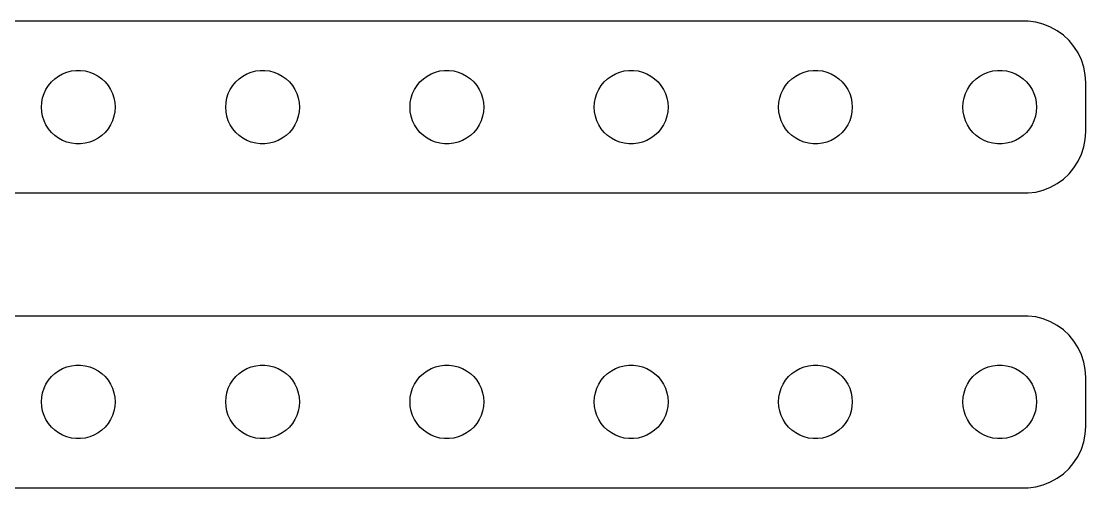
# Model space of a CAD drawing. Header units: metres. Extents: x -82 to 82, y 113 to 223.
# Drawn here: x -4.6 to 82, y 113 to 151 of the extents above; entities that cross this region are included whole.
import ezdxf

# ---------------------------------------------------------------- set-up
doc = ezdxf.new("R2010")
doc.units = ezdxf.units.M

msp = doc.modelspace()

# ---------------------------------------------------------------- linework, layer by layer
for p, q in [((77.3139, 150.99), (-77.3139, 150.99)), ((77.9369, 150.911), (77.3139, 150.99)), ((78.5451, 150.755), (77.9369, 150.911)), ((79.1289, 150.524), (78.5451, 150.755)), ((79.6791, 150.222), (79.1289, 150.524)), ((80.1871, 149.853), (79.6791, 150.222)), ((80.6448, 149.423), (80.1871, 149.853)), ((81.0451, 148.939), (80.6448, 149.423)), ((81.3815, 148.409), (81.0451, 148.939)), ((81.6489, 147.841), (81.3815, 148.409)), ((81.8429, 147.243), (81.6489, 147.841)), ((-1.91226, 146.312), (-1.60747, 146.533)), ((-1.60747, 146.533), (-1.27733, 146.714)), ((-1.27733, 146.714), (-0.92705, 146.853)), ((-0.92705, 146.853), (-0.56213, 146.947)), ((-0.56213, 146.947), (-0.18837, 146.994)), ((-0.18837, 146.994), (0.18837, 146.994)), ((0.18837, 146.994), (0.56213, 146.947)), ((0.56213, 146.947), (0.92705, 146.853)), ((0.92705, 146.853), (1.27733, 146.714)), ((1.27733, 146.714), (1.60747, 146.533)), ((1.60747, 146.533), (1.91226, 146.312)), ((13.0877, 146.312), (13.3925, 146.533)), ((13.3925, 146.533), (13.7227, 146.714)), ((13.7227, 146.714), (14.0729, 146.853)), ((14.0729, 146.853), (14.4379, 146.947)), ((14.4379, 146.947), (14.8116, 146.994)), ((14.8116, 146.994), (15.1884, 146.994)), ((15.1884, 146.994), (15.5621, 146.947)), ((15.5621, 146.947), (15.927, 146.853)), ((15.927, 146.853), (16.2773, 146.714)), ((16.2773, 146.714), (16.6075, 146.533)), ((16.6075, 146.533), (16.9123, 146.312)), ((28.0877, 146.312), (28.3925, 146.533)), ((28.3925, 146.533), (28.7227, 146.714)), ((28.7227, 146.714), (29.0729, 146.853)), ((29.0729, 146.853), (29.4379, 146.947)), ((29.4379, 146.947), (29.8116, 146.994)), ((29.8116, 146.994), (30.1884, 146.994)), ((30.1884, 146.994), (30.5621, 146.947)), ((30.5621, 146.947), (30.927, 146.853)), ((30.927, 146.853), (31.2773, 146.714)), ((31.2773, 146.714), (31.6075, 146.533)), ((31.6075, 146.533), (31.9123, 146.312)), ((43.0877, 146.312), (43.3925, 146.533)), ((43.3925, 146.533), (43.7227, 146.714)), ((43.7227, 146.714), (44.0729, 146.853)), ((44.0729, 146.853), (44.4379, 146.947)), ((44.4379, 146.947), (44.8116, 146.994)), ((44.8116, 146.994), (45.1884, 146.994)), ((45.1884, 146.994), (45.5621, 146.947)), ((45.5621, 146.947), (45.927, 146.853)), ((45.927, 146.853), (46.2773, 146.714)), ((46.2773, 146.714), (46.6075, 146.533)), ((46.6075, 146.533), (46.9123, 146.312)), ((58.0877, 146.312), (58.3925, 146.533)), ((58.3925, 146.533), (58.7227, 146.714)), ((58.7227, 146.714), (59.0729, 146.853)), ((59.0729, 146.853), (59.4379, 146.947)), ((59.4379, 146.947), (59.8116, 146.994)), ((59.8116, 146.994), (60.1884, 146.994)), ((60.1884, 146.994), (60.5621, 146.947)), ((60.5621, 146.947), (60.927, 146.853)), ((60.927, 146.853), (61.2773, 146.714)), ((61.2773, 146.714), (61.6075, 146.533)), ((61.6075, 146.533), (61.9123, 146.312)), ((73.0877, 146.312), (73.3925, 146.533)), ((73.3925, 146.533), (73.7227, 146.714)), ((73.7227, 146.714), (74.073, 146.853)), ((74.073, 146.853), (74.4379, 146.947)), ((74.4379, 146.947), (74.8116, 146.994)), ((74.8116, 146.994), (75.1884, 146.994)), ((75.1884, 146.994), (75.5621, 146.947)), ((75.5621, 146.947), (75.927, 146.853)), ((75.927, 146.853), (76.2773, 146.714)), ((76.2773, 146.714), (76.6075, 146.533)), ((76.6075, 146.533), (76.9123, 146.312)), ((81.9606, 146.627), (81.8429, 147.243)), ((82, 146), (81.9606, 146.627)), ((-2.62891, 145.445), (-2.42705, 145.763)), ((-2.42705, 145.763), (-2.1869, 146.054)), ((-2.1869, 146.054), (-1.91226, 146.312)), ((1.91226, 146.312), (2.1869, 146.054)), ((2.1869, 146.054), (2.42705, 145.763)), ((2.42705, 145.763), (2.62891, 145.445)), ((12.3711, 145.445), (12.5729, 145.763)), ((12.5729, 145.763), (12.8131, 146.054)), ((12.8131, 146.054), (13.0877, 146.312)), ((16.9123, 146.312), (17.1869, 146.054)), ((17.1869, 146.054), (17.427, 145.763)), ((17.427, 145.763), (17.6289, 145.445)), ((27.3711, 145.445), (27.5729, 145.763)), ((27.5729, 145.763), (27.8131, 146.054)), ((27.8131, 146.054), (28.0877, 146.312)), ((31.9123, 146.312), (32.1869, 146.054)), ((32.1869, 146.054), (32.427, 145.763)), ((32.427, 145.763), (32.6289, 145.445)), ((42.3711, 145.445), (42.5729, 145.763)), ((42.5729, 145.763), (42.8131, 146.054)), ((42.8131, 146.054), (43.0877, 146.312)), ((46.9123, 146.312), (47.1869, 146.054)), ((47.1869, 146.054), (47.427, 145.763)), ((47.427, 145.763), (47.6289, 145.445)), ((57.3711, 145.445), (57.5729, 145.763)), ((57.5729, 145.763), (57.8131, 146.054)), ((57.8131, 146.054), (58.0877, 146.312)), ((61.9123, 146.312), (62.1869, 146.054)), ((62.1869, 146.054), (62.427, 145.763)), ((62.427, 145.763), (62.6289, 145.445)), ((72.3711, 145.445), (72.573, 145.763)), ((72.573, 145.763), (72.8131, 146.054)), ((72.8131, 146.054), (73.0877, 146.312)), ((76.9123, 146.312), (77.1869, 146.054)), ((77.1869, 146.054), (77.427, 145.763)), ((77.427, 145.763), (77.6289, 145.445)), ((82, 142), (82, 146)), ((-2.97633, 144.376), (-2.90575, 144.746)), ((-2.90575, 144.746), (-2.78932, 145.104)), ((-2.78932, 145.104), (-2.62891, 145.445)), ((2.62891, 145.445), (2.78932, 145.104)), ((2.78932, 145.104), (2.90575, 144.746)), ((2.90575, 144.746), (2.97633, 144.376)), ((12.0237, 144.376), (12.0942, 144.746)), ((12.0942, 144.746), (12.2107, 145.104)), ((12.2107, 145.104), (12.3711, 145.445)), ((17.6289, 145.445), (17.7893, 145.104)), ((17.7893, 145.104), (17.9057, 144.746)), ((17.9057, 144.746), (17.9763, 144.376)), ((27.0237, 144.376), (27.0942, 144.746)), ((27.0942, 144.746), (27.2107, 145.104)), ((27.2107, 145.104), (27.3711, 145.445)), ((32.6289, 145.445), (32.7893, 145.104)), ((32.7893, 145.104), (32.9057, 144.746)), ((32.9057, 144.746), (32.9763, 144.376)), ((42.0237, 144.376), (42.0942, 144.746)), ((42.0942, 144.746), (42.2107, 145.104)), ((42.2107, 145.104), (42.3711, 145.445)), ((47.6289, 145.445), (47.7893, 145.104)), ((47.7893, 145.104), (47.9057, 144.746)), ((47.9057, 144.746), (47.9763, 144.376)), ((57.0237, 144.376), (57.0942, 144.746)), ((57.0942, 144.746), (57.2107, 145.104)), ((57.2107, 145.104), (57.3711, 145.445)), ((62.6289, 145.445), (62.7893, 145.104)), ((62.7893, 145.104), (62.9057, 144.746)), ((62.9057, 144.746), (62.9763, 144.376)), ((72.0237, 144.376), (72.0943, 144.746)), ((72.0943, 144.746), (72.2107, 145.104)), ((72.2107, 145.104), (72.3711, 145.445)), ((77.6289, 145.445), (77.7893, 145.104)), ((77.7893, 145.104), (77.9057, 144.746)), ((77.9057, 144.746), (77.9763, 144.376)), ((-3, 144), (-2.97633, 144.376)), ((-2.97633, 143.624), (-3, 144)), ((2.97633, 144.376), (3, 144)), ((3, 144), (2.97633, 143.624)), ((12, 144), (12.0237, 144.376)), ((12.0237, 143.624), (12, 144)), ((17.9763, 144.376), (18, 144)), ((18, 144), (17.9763, 143.624)), ((27, 144), (27.0237, 144.376)), ((27.0237, 143.624), (27, 144)), ((32.9763, 144.376), (33, 144)), ((33, 144), (32.9763, 143.624)), ((42, 144), (42.0237, 144.376)), ((42.0237, 143.624), (42, 144)), ((47.9763, 144.376), (48, 144)), ((48, 144), (47.9763, 143.624)), ((57, 144), (57.0237, 144.376)), ((57.0237, 143.624), (57, 144)), ((62.9763, 144.376), (63, 144)), ((63, 144), (62.9763, 143.624)), ((72, 144), (72.0237, 144.376)), ((72.0237, 143.624), (72, 144)), ((77.9763, 144.376), (78, 144)), ((78, 144), (77.9763, 143.624)), ((-2.90575, 143.254), (-2.97633, 143.624)), ((-2.78932, 142.896), (-2.90575, 143.254)), ((2.90575, 143.254), (2.78932, 142.896)), ((2.97633, 143.624), (2.90575, 143.254)), ((12.0942, 143.254), (12.0237, 143.624)), ((12.2107, 142.896), (12.0942, 143.254)), ((17.9057, 143.254), (17.7893, 142.896)), ((17.9763, 143.624), (17.9057, 143.254)), ((27.0942, 143.254), (27.0237, 143.624)), ((27.2107, 142.896), (27.0942, 143.254)), ((32.9057, 143.254), (32.7893, 142.896)), ((32.9763, 143.624), (32.9057, 143.254)), ((42.0942, 143.254), (42.0237, 143.624)), ((42.2107, 142.896), (42.0942, 143.254)), ((47.9057, 143.254), (47.7893, 142.896)), ((47.9763, 143.624), (47.9057, 143.254)), ((57.0942, 143.254), (57.0237, 143.624)), ((57.2107, 142.896), (57.0942, 143.254)), ((62.9057, 143.254), (62.7893, 142.896)), ((62.9763, 143.624), (62.9057, 143.254)), ((72.0943, 143.254), (72.0237, 143.624)), ((72.2107, 142.896), (72.0943, 143.254)), ((77.9057, 143.254), (77.7893, 142.896)), ((77.9763, 143.624), (77.9057, 143.254)), ((-2.62891, 142.555), (-2.78932, 142.896)), ((-2.42705, 142.237), (-2.62891, 142.555)), ((-2.1869, 141.946), (-2.42705, 142.237)), ((2.42705, 142.237), (2.1869, 141.946)), ((2.62891, 142.555), (2.42705, 142.237)), ((2.78932, 142.896), (2.62891, 142.555)), ((12.3711, 142.555), (12.2107, 142.896)), ((12.5729, 142.237), (12.3711, 142.555)), ((12.8131, 141.946), (12.5729, 142.237)), ((17.427, 142.237), (17.1869, 141.946)), ((17.6289, 142.555), (17.427, 142.237)), ((17.7893, 142.896), (17.6289, 142.555)), ((27.3711, 142.555), (27.2107, 142.896)), ((27.5729, 142.237), (27.3711, 142.555)), ((27.8131, 141.946), (27.5729, 142.237)), ((32.427, 142.237), (32.1869, 141.946)), ((32.6289, 142.555), (32.427, 142.237)), ((32.7893, 142.896), (32.6289, 142.555)), ((42.3711, 142.555), (42.2107, 142.896)), ((42.5729, 142.237), (42.3711, 142.555)), ((42.8131, 141.946), (42.5729, 142.237)), ((47.427, 142.237), (47.1869, 141.946)), ((47.6289, 142.555), (47.427, 142.237)), ((47.7893, 142.896), (47.6289, 142.555)), ((57.3711, 142.555), (57.2107, 142.896)), ((57.5729, 142.237), (57.3711, 142.555)), ((57.8131, 141.946), (57.5729, 142.237)), ((62.427, 142.237), (62.1869, 141.946)), ((62.6289, 142.555), (62.427, 142.237)), ((62.7893, 142.896), (62.6289, 142.555)), ((72.3711, 142.555), (72.2107, 142.896)), ((72.573, 142.237), (72.3711, 142.555)), ((72.8131, 141.946), (72.573, 142.237)), ((77.427, 142.237), (77.1869, 141.946)), ((77.6289, 142.555), (77.427, 142.237)), ((77.7893, 142.896), (77.6289, 142.555)), ((-1.91226, 141.688), (-2.1869, 141.946)), ((-1.60747, 141.467), (-1.91226, 141.688)), ((-1.27733, 141.286), (-1.60747, 141.467)), ((-0.92705, 141.147), (-1.27733, 141.286)), ((1.27733, 141.286), (0.92705, 141.147)), ((1.60747, 141.467), (1.27733, 141.286)), ((1.91226, 141.688), (1.60747, 141.467)), ((2.1869, 141.946), (1.91226, 141.688)), ((13.0877, 141.688), (12.8131, 141.946)), ((13.3925, 141.467), (13.0877, 141.688)), ((13.7227, 141.286), (13.3925, 141.467)), ((14.0729, 141.147), (13.7227, 141.286)), ((16.2773, 141.286), (15.927, 141.147)), ((16.6075, 141.467), (16.2773, 141.286)), ((16.9123, 141.688), (16.6075, 141.467)), ((17.1869, 141.946), (16.9123, 141.688)), ((28.0877, 141.688), (27.8131, 141.946)), ((28.3925, 141.467), (28.0877, 141.688)), ((28.7227, 141.286), (28.3925, 141.467)), ((29.0729, 141.147), (28.7227, 141.286)), ((31.2773, 141.286), (30.927, 141.147)), ((31.6075, 141.467), (31.2773, 141.286)), ((31.9123, 141.688), (31.6075, 141.467)), ((32.1869, 141.946), (31.9123, 141.688)), ((43.0877, 141.688), (42.8131, 141.946)), ((43.3925, 141.467), (43.0877, 141.688)), ((43.7227, 141.286), (43.3925, 141.467)), ((44.0729, 141.147), (43.7227, 141.286)), ((46.2773, 141.286), (45.927, 141.147)), ((46.6075, 141.467), (46.2773, 141.286)), ((46.9123, 141.688), (46.6075, 141.467)), ((47.1869, 141.946), (46.9123, 141.688)), ((58.0877, 141.688), (57.8131, 141.946)), ((58.3925, 141.467), (58.0877, 141.688)), ((58.7227, 141.286), (58.3925, 141.467)), ((59.0729, 141.147), (58.7227, 141.286)), ((61.2773, 141.286), (60.927, 141.147)), ((61.6075, 141.467), (61.2773, 141.286)), ((61.9123, 141.688), (61.6075, 141.467)), ((62.1869, 141.946), (61.9123, 141.688)), ((73.0877, 141.688), (72.8131, 141.946)), ((73.3925, 141.467), (73.0877, 141.688)), ((73.7227, 141.286), (73.3925, 141.467)), ((74.073, 141.147), (73.7227, 141.286)), ((76.2773, 141.286), (75.927, 141.147)), ((76.6075, 141.467), (76.2773, 141.286)), ((76.9123, 141.688), (76.6075, 141.467)), ((77.1869, 141.946), (76.9123, 141.688)), ((81.8429, 140.757), (81.9606, 141.373)), ((81.9606, 141.373), (82, 142)), ((-0.56213, 141.053), (-0.92705, 141.147)), ((-0.18837, 141.006), (-0.56213, 141.053)), ((0.18837, 141.006), (-0.18837, 141.006)), ((0.56213, 141.053), (0.18837, 141.006)), ((0.92705, 141.147), (0.56213, 141.053)), ((14.4379, 141.053), (14.0729, 141.147)), ((14.8116, 141.006), (14.4379, 141.053)), ((15.1884, 141.006), (14.8116, 141.006)), ((15.5621, 141.053), (15.1884, 141.006)), ((15.927, 141.147), (15.5621, 141.053)), ((29.4379, 141.053), (29.0729, 141.147)), ((29.8116, 141.006), (29.4379, 141.053)), ((30.1884, 141.006), (29.8116, 141.006)), ((30.5621, 141.053), (30.1884, 141.006)), ((30.927, 141.147), (30.5621, 141.053)), ((44.4379, 141.053), (44.0729, 141.147)), ((44.8116, 141.006), (44.4379, 141.053)), ((45.1884, 141.006), (44.8116, 141.006)), ((45.5621, 141.053), (45.1884, 141.006)), ((45.927, 141.147), (45.5621, 141.053)), ((59.4379, 141.053), (59.0729, 141.147)), ((59.8116, 141.006), (59.4379, 141.053)), ((60.1884, 141.006), (59.8116, 141.006)), ((60.5621, 141.053), (60.1884, 141.006)), ((60.927, 141.147), (60.5621, 141.053)), ((74.4379, 141.053), (74.073, 141.147)), ((74.8116, 141.006), (74.4379, 141.053)), ((75.1884, 141.006), (74.8116, 141.006)), ((75.5621, 141.053), (75.1884, 141.006)), ((75.927, 141.147), (75.5621, 141.053)), ((81.6489, 140.159), (81.8429, 140.757)), ((81.0451, 139.061), (81.3815, 139.591)), ((81.3815, 139.591), (81.6489, 140.159)), ((80.6448, 138.577), (81.0451, 139.061)), ((79.1289, 137.476), (79.6791, 137.778)), ((79.6791, 137.778), (80.1871, 138.147)), ((80.1871, 138.147), (80.6448, 138.577)), ((-77.3139, 137.01), (77.3139, 137.01)), ((77.3139, 137.01), (77.9369, 137.089)), ((77.9369, 137.089), (78.5451, 137.245)), ((78.5451, 137.245), (79.1289, 137.476)), ((77.3139, 126.99), (-77.3139, 126.99)), ((77.9369, 126.911), (77.3139, 126.99)), ((78.5451, 126.755), (77.9369, 126.911)), ((79.1289, 126.524), (78.5451, 126.755)), ((79.6791, 126.222), (79.1289, 126.524)), ((80.1871, 125.853), (79.6791, 126.222)), ((80.6448, 125.423), (80.1871, 125.853)), ((81.0451, 124.939), (80.6448, 125.423)), ((81.3815, 124.409), (81.0451, 124.939)), ((81.6489, 123.841), (81.3815, 124.409)), ((81.8429, 123.243), (81.6489, 123.841)), ((81.9606, 122.627), (81.8429, 123.243)), ((-2.1869, 122.054), (-1.91226, 122.312)), ((-1.91226, 122.312), (-1.60747, 122.533)), ((-1.60747, 122.533), (-1.27733, 122.714)), ((-1.27733, 122.714), (-0.92705, 122.853)), ((-0.92705, 122.853), (-0.56213, 122.947)), ((-0.56213, 122.947), (-0.18837, 122.994)), ((-0.18837, 122.994), (0.18837, 122.994)), ((0.18837, 122.994), (0.56213, 122.947)), ((0.56213, 122.947), (0.92705, 122.853)), ((0.92705, 122.853), (1.27733, 122.714)), ((1.27733, 122.714), (1.60747, 122.533)), ((1.60747, 122.533), (1.91226, 122.312)), ((1.91226, 122.312), (2.1869, 122.054)), ((12.8131, 122.054), (13.0877, 122.312)), ((13.0877, 122.312), (13.3925, 122.533)), ((13.3925, 122.533), (13.7227, 122.714)), ((13.7227, 122.714), (14.0729, 122.853)), ((14.0729, 122.853), (14.4379, 122.947)), ((14.4379, 122.947), (14.8116, 122.994)), ((14.8116, 122.994), (15.1884, 122.994)), ((15.1884, 122.994), (15.5621, 122.947)), ((15.5621, 122.947), (15.927, 122.853)), ((15.927, 122.853), (16.2773, 122.714)), ((16.2773, 122.714), (16.6075, 122.533)), ((16.6075, 122.533), (16.9123, 122.312)), ((16.9123, 122.312), (17.1869, 122.054)), ((27.8131, 122.054), (28.0877, 122.312)), ((28.0877, 122.312), (28.3925, 122.533)), ((28.3925, 122.533), (28.7227, 122.714)), ((28.7227, 122.714), (29.0729, 122.853)), ((29.0729, 122.853), (29.4379, 122.947)), ((29.4379, 122.947), (29.8116, 122.994)), ((29.8116, 122.994), (30.1884, 122.994)), ((30.1884, 122.994), (30.5621, 122.947)), ((30.5621, 122.947), (30.927, 122.853)), ((30.927, 122.853), (31.2773, 122.714)), ((31.2773, 122.714), (31.6075, 122.533)), ((31.6075, 122.533), (31.9123, 122.312)), ((31.9123, 122.312), (32.1869, 122.054)), ((42.8131, 122.054), (43.0877, 122.312)), ((43.0877, 122.312), (43.3925, 122.533)), ((43.3925, 122.533), (43.7227, 122.714)), ((43.7227, 122.714), (44.0729, 122.853)), ((44.0729, 122.853), (44.4379, 122.947)), ((44.4379, 122.947), (44.8116, 122.994)), ((44.8116, 122.994), (45.1884, 122.994)), ((45.1884, 122.994), (45.5621, 122.947)), ((45.5621, 122.947), (45.927, 122.853)), ((45.927, 122.853), (46.2773, 122.714)), ((46.2773, 122.714), (46.6075, 122.533)), ((46.6075, 122.533), (46.9123, 122.312)), ((46.9123, 122.312), (47.1869, 122.054)), ((57.8131, 122.054), (58.0877, 122.312)), ((58.0877, 122.312), (58.3925, 122.533)), ((58.3925, 122.533), (58.7227, 122.714)), ((58.7227, 122.714), (59.0729, 122.853)), ((59.0729, 122.853), (59.4379, 122.947)), ((59.4379, 122.947), (59.8116, 122.994)), ((59.8116, 122.994), (60.1884, 122.994)), ((60.1884, 122.994), (60.5621, 122.947)), ((60.5621, 122.947), (60.927, 122.853)), ((60.927, 122.853), (61.2773, 122.714)), ((61.2773, 122.714), (61.6075, 122.533)), ((61.6075, 122.533), (61.9123, 122.312)), ((61.9123, 122.312), (62.1869, 122.054)), ((72.8131, 122.054), (73.0877, 122.312)), ((73.0877, 122.312), (73.3925, 122.533)), ((73.3925, 122.533), (73.7227, 122.714)), ((73.7227, 122.714), (74.073, 122.853)), ((74.073, 122.853), (74.4379, 122.947)), ((74.4379, 122.947), (74.8116, 122.994)), ((74.8116, 122.994), (75.1884, 122.994)), ((75.1884, 122.994), (75.5621, 122.947)), ((75.5621, 122.947), (75.927, 122.853)), ((75.927, 122.853), (76.2773, 122.714)), ((76.2773, 122.714), (76.6075, 122.533)), ((76.6075, 122.533), (76.9123, 122.312)), ((76.9123, 122.312), (77.1869, 122.054)), ((82, 122), (81.9606, 122.627)), ((-2.78932, 121.104), (-2.62891, 121.445)), ((-2.62891, 121.445), (-2.42705, 121.763)), ((-2.42705, 121.763), (-2.1869, 122.054)), ((2.1869, 122.054), (2.42705, 121.763)), ((2.42705, 121.763), (2.62891, 121.445)), ((2.62891, 121.445), (2.78932, 121.104)), ((12.2107, 121.104), (12.3711, 121.445)), ((12.3711, 121.445), (12.5729, 121.763)), ((12.5729, 121.763), (12.8131, 122.054)), ((17.1869, 122.054), (17.427, 121.763)), ((17.427, 121.763), (17.6289, 121.445)), ((17.6289, 121.445), (17.7893, 121.104)), ((27.2107, 121.104), (27.3711, 121.445)), ((27.3711, 121.445), (27.5729, 121.763)), ((27.5729, 121.763), (27.8131, 122.054)), ((32.1869, 122.054), (32.427, 121.763)), ((32.427, 121.763), (32.6289, 121.445)), ((32.6289, 121.445), (32.7893, 121.104)), ((42.2107, 121.104), (42.3711, 121.445)), ((42.3711, 121.445), (42.5729, 121.763)), ((42.5729, 121.763), (42.8131, 122.054)), ((47.1869, 122.054), (47.427, 121.763)), ((47.427, 121.763), (47.6289, 121.445)), ((47.6289, 121.445), (47.7893, 121.104)), ((57.2107, 121.104), (57.3711, 121.445)), ((57.3711, 121.445), (57.5729, 121.763)), ((57.5729, 121.763), (57.8131, 122.054)), ((62.1869, 122.054), (62.427, 121.763)), ((62.427, 121.763), (62.6289, 121.445)), ((62.6289, 121.445), (62.7893, 121.104)), ((72.2107, 121.104), (72.3711, 121.445)), ((72.3711, 121.445), (72.573, 121.763)), ((72.573, 121.763), (72.8131, 122.054)), ((77.1869, 122.054), (77.427, 121.763)), ((77.427, 121.763), (77.6289, 121.445)), ((77.6289, 121.445), (77.7893, 121.104)), ((82, 118), (82, 122)), ((-2.97633, 120.376), (-2.90575, 120.746)), ((-2.90575, 120.746), (-2.78932, 121.104)), ((2.78932, 121.104), (2.90575, 120.746)), ((2.90575, 120.746), (2.97633, 120.376)), ((12.0237, 120.376), (12.0942, 120.746)), ((12.0942, 120.746), (12.2107, 121.104)), ((17.7893, 121.104), (17.9057, 120.746)), ((17.9057, 120.746), (17.9763, 120.376)), ((27.0237, 120.376), (27.0942, 120.746)), ((27.0942, 120.746), (27.2107, 121.104)), ((32.7893, 121.104), (32.9057, 120.746)), ((32.9057, 120.746), (32.9763, 120.376)), ((42.0237, 120.376), (42.0942, 120.746)), ((42.0942, 120.746), (42.2107, 121.104)), ((47.7893, 121.104), (47.9057, 120.746)), ((47.9057, 120.746), (47.9763, 120.376)), ((57.0237, 120.376), (57.0942, 120.746)), ((57.0942, 120.746), (57.2107, 121.104)), ((62.7893, 121.104), (62.9057, 120.746)), ((62.9057, 120.746), (62.9763, 120.376)), ((72.0237, 120.376), (72.0943, 120.746)), ((72.0943, 120.746), (72.2107, 121.104)), ((77.7893, 121.104), (77.9057, 120.746)), ((77.9057, 120.746), (77.9763, 120.376)), ((-3, 120), (-2.97633, 120.376)), ((-2.97633, 119.624), (-3, 120)), ((-2.90575, 119.254), (-2.97633, 119.624)), ((2.97633, 119.624), (2.90575, 119.254)), ((2.97633, 120.376), (3, 120)), ((3, 120), (2.97633, 119.624)), ((12, 120), (12.0237, 120.376)), ((12.0237, 119.624), (12, 120)), ((12.0942, 119.254), (12.0237, 119.624)), ((17.9763, 119.624), (17.9057, 119.254)), ((17.9763, 120.376), (18, 120)), ((18, 120), (17.9763, 119.624)), ((27, 120), (27.0237, 120.376)), ((27.0237, 119.624), (27, 120)), ((27.0942, 119.254), (27.0237, 119.624)), ((32.9763, 119.624), (32.9057, 119.254)), ((32.9763, 120.376), (33, 120)), ((33, 120), (32.9763, 119.624)), ((42, 120), (42.0237, 120.376)), ((42.0237, 119.624), (42, 120)), ((42.0942, 119.254), (42.0237, 119.624)), ((47.9763, 119.624), (47.9057, 119.254)), ((47.9763, 120.376), (48, 120)), ((48, 120), (47.9763, 119.624)), ((57, 120), (57.0237, 120.376)), ((57.0237, 119.624), (57, 120)), ((57.0942, 119.254), (57.0237, 119.624)), ((62.9763, 119.624), (62.9057, 119.254)), ((62.9763, 120.376), (63, 120)), ((63, 120), (62.9763, 119.624)), ((72, 120), (72.0237, 120.376)), ((72.0237, 119.624), (72, 120)), ((72.0943, 119.254), (72.0237, 119.624)), ((77.9763, 119.624), (77.9057, 119.254)), ((77.9763, 120.376), (78, 120)), ((78, 120), (77.9763, 119.624)), ((-2.78932, 118.896), (-2.90575, 119.254)), ((-2.62891, 118.555), (-2.78932, 118.896)), ((2.78932, 118.896), (2.62891, 118.555)), ((2.90575, 119.254), (2.78932, 118.896)), ((12.2107, 118.896), (12.0942, 119.254)), ((12.3711, 118.555), (12.2107, 118.896)), ((17.7893, 118.896), (17.6289, 118.555)), ((17.9057, 119.254), (17.7893, 118.896)), ((27.2107, 118.896), (27.0942, 119.254)), ((27.3711, 118.555), (27.2107, 118.896)), ((32.7893, 118.896), (32.6289, 118.555)), ((32.9057, 119.254), (32.7893, 118.896)), ((42.2107, 118.896), (42.0942, 119.254)), ((42.3711, 118.555), (42.2107, 118.896)), ((47.7893, 118.896), (47.6289, 118.555)), ((47.9057, 119.254), (47.7893, 118.896)), ((57.2107, 118.896), (57.0942, 119.254)), ((57.3711, 118.555), (57.2107, 118.896)), ((62.7893, 118.896), (62.6289, 118.555)), ((62.9057, 119.254), (62.7893, 118.896)), ((72.2107, 118.896), (72.0943, 119.254)), ((72.3711, 118.555), (72.2107, 118.896)), ((77.7893, 118.896), (77.6289, 118.555)), ((77.9057, 119.254), (77.7893, 118.896)), ((-2.42705, 118.237), (-2.62891, 118.555)), ((-2.1869, 117.946), (-2.42705, 118.237)), ((-1.91226, 117.688), (-2.1869, 117.946)), ((2.1869, 117.946), (1.91226, 117.688)), ((2.42705, 118.237), (2.1869, 117.946)), ((2.62891, 118.555), (2.42705, 118.237)), ((12.5729, 118.237), (12.3711, 118.555)), ((12.8131, 117.946), (12.5729, 118.237)), ((13.0877, 117.688), (12.8131, 117.946)), ((17.1869, 117.946), (16.9123, 117.688)), ((17.427, 118.237), (17.1869, 117.946)), ((17.6289, 118.555), (17.427, 118.237)), ((27.5729, 118.237), (27.3711, 118.555)), ((27.8131, 117.946), (27.5729, 118.237)), ((28.0877, 117.688), (27.8131, 117.946)), ((32.1869, 117.946), (31.9123, 117.688)), ((32.427, 118.237), (32.1869, 117.946)), ((32.6289, 118.555), (32.427, 118.237)), ((42.5729, 118.237), (42.3711, 118.555)), ((42.8131, 117.946), (42.5729, 118.237)), ((43.0877, 117.688), (42.8131, 117.946)), ((47.1869, 117.946), (46.9123, 117.688)), ((47.427, 118.237), (47.1869, 117.946)), ((47.6289, 118.555), (47.427, 118.237)), ((57.5729, 118.237), (57.3711, 118.555)), ((57.8131, 117.946), (57.5729, 118.237)), ((58.0877, 117.688), (57.8131, 117.946)), ((62.1869, 117.946), (61.9123, 117.688)), ((62.427, 118.237), (62.1869, 117.946)), ((62.6289, 118.555), (62.427, 118.237)), ((72.573, 118.237), (72.3711, 118.555)), ((72.8131, 117.946), (72.573, 118.237)), ((73.0877, 117.688), (72.8131, 117.946)), ((77.1869, 117.946), (76.9123, 117.688)), ((77.427, 118.237), (77.1869, 117.946)), ((77.6289, 118.555), (77.427, 118.237)), ((81.9606, 117.373), (82, 118)), ((-1.60747, 117.467), (-1.91226, 117.688)), ((-1.27733, 117.286), (-1.60747, 117.467)), ((-0.92705, 117.147), (-1.27733, 117.286)), ((-0.56213, 117.053), (-0.92705, 117.147)), ((-0.18837, 117.006), (-0.56213, 117.053)), ((0.18837, 117.006), (-0.18837, 117.006)), ((0.56213, 117.053), (0.18837, 117.006)), ((0.92705, 117.147), (0.56213, 117.053)), ((1.27733, 117.286), (0.92705, 117.147)), ((1.60747, 117.467), (1.27733, 117.286)), ((1.91226, 117.688), (1.60747, 117.467)), ((13.3925, 117.467), (13.0877, 117.688)), ((13.7227, 117.286), (13.3925, 117.467)), ((14.0729, 117.147), (13.7227, 117.286)), ((14.4379, 117.053), (14.0729, 117.147)), ((14.8116, 117.006), (14.4379, 117.053)), ((15.1884, 117.006), (14.8116, 117.006)), ((15.5621, 117.053), (15.1884, 117.006)), ((15.927, 117.147), (15.5621, 117.053)), ((16.2773, 117.286), (15.927, 117.147)), ((16.6075, 117.467), (16.2773, 117.286)), ((16.9123, 117.688), (16.6075, 117.467)), ((28.3925, 117.467), (28.0877, 117.688)), ((28.7227, 117.286), (28.3925, 117.467)), ((29.0729, 117.147), (28.7227, 117.286)), ((29.4379, 117.053), (29.0729, 117.147)), ((29.8116, 117.006), (29.4379, 117.053)), ((30.1884, 117.006), (29.8116, 117.006)), ((30.5621, 117.053), (30.1884, 117.006)), ((30.927, 117.147), (30.5621, 117.053)), ((31.2773, 117.286), (30.927, 117.147)), ((31.6075, 117.467), (31.2773, 117.286)), ((31.9123, 117.688), (31.6075, 117.467)), ((43.3925, 117.467), (43.0877, 117.688)), ((43.7227, 117.286), (43.3925, 117.467)), ((44.0729, 117.147), (43.7227, 117.286)), ((44.4379, 117.053), (44.0729, 117.147)), ((44.8116, 117.006), (44.4379, 117.053)), ((45.1884, 117.006), (44.8116, 117.006)), ((45.5621, 117.053), (45.1884, 117.006)), ((45.927, 117.147), (45.5621, 117.053)), ((46.2773, 117.286), (45.927, 117.147)), ((46.6075, 117.467), (46.2773, 117.286)), ((46.9123, 117.688), (46.6075, 117.467)), ((58.3925, 117.467), (58.0877, 117.688)), ((58.7227, 117.286), (58.3925, 117.467)), ((59.0729, 117.147), (58.7227, 117.286)), ((59.4379, 117.053), (59.0729, 117.147)), ((59.8116, 117.006), (59.4379, 117.053)), ((60.1884, 117.006), (59.8116, 117.006)), ((60.5621, 117.053), (60.1884, 117.006)), ((60.927, 117.147), (60.5621, 117.053)), ((61.2773, 117.286), (60.927, 117.147)), ((61.6075, 117.467), (61.2773, 117.286)), ((61.9123, 117.688), (61.6075, 117.467)), ((73.3925, 117.467), (73.0877, 117.688)), ((73.7227, 117.286), (73.3925, 117.467)), ((74.073, 117.147), (73.7227, 117.286)), ((74.4379, 117.053), (74.073, 117.147)), ((74.8116, 117.006), (74.4379, 117.053)), ((75.1884, 117.006), (74.8116, 117.006)), ((75.5621, 117.053), (75.1884, 117.006)), ((75.927, 117.147), (75.5621, 117.053)), ((76.2773, 117.286), (75.927, 117.147)), ((76.6075, 117.467), (76.2773, 117.286)), ((76.9123, 117.688), (76.6075, 117.467)), ((81.8429, 116.757), (81.9606, 117.373)), ((81.3815, 115.591), (81.6489, 116.159)), ((81.6489, 116.159), (81.8429, 116.757)), ((81.0451, 115.061), (81.3815, 115.591)), ((80.1871, 114.147), (80.6448, 114.577)), ((80.6448, 114.577), (81.0451, 115.061)), ((79.1289, 113.476), (79.6791, 113.778)), ((79.6791, 113.778), (80.1871, 114.147)), ((-77.3139, 113.01), (77.3139, 113.01)), ((77.3139, 113.01), (77.9369, 113.089)), ((77.9369, 113.089), (78.5451, 113.245)), ((78.5451, 113.245), (79.1289, 113.476))]:
    msp.add_line(p, q)

doc.saveas('drawing.dxf')
